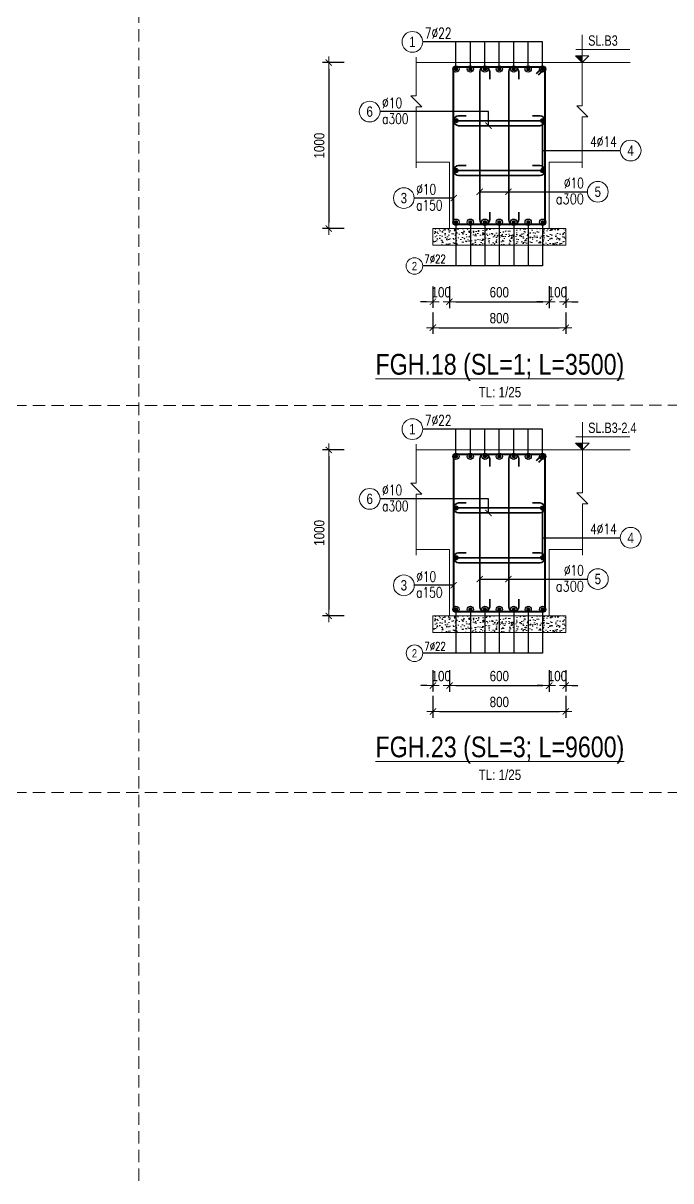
# Model space of a CAD drawing. Header units: millimetres. Extents: x -134772 to 596971, y -129535 to 35703.
# Drawn here: x 48862 to 52763, y -16216 to -9243 of the extents above; entities that cross this region are included whole.
import ezdxf
from ezdxf.enums import TextEntityAlignment as Align

# ---------------------------------------------------------------- set-up
doc = ezdxf.new("R2010")
doc.units = ezdxf.units.MM
doc.header["$MEASUREMENT"] = 0
doc.linetypes.add('HIDDEN', pattern=[0.375, 0.25, -0.125])
doc.layers.get('Defpoints').update_dxf_attribs({"color": 252})
for name, color, linetype, lineweight in [('NDC_S_ANNO', 7, 'Continuous', 20), ('NDC_S_CONTINUOUS', 3, 'Continuous', 20), ('NDC_S_DIM', 1, 'Continuous', 9), ('NDC_S_HATCH MATERIAL', 8, 'Continuous', 13), ('NDC_S_REBAR', 4, 'Continuous', 35), ('NDC_S_STIRRUP', 4, 'Continuous', 40), ('NDC_S_TEXT SYMBOL', 7, 'Continuous', 20), ('NDC_S_THIN LINE', 1, 'Continuous', 5), ('NDC_S_VN TEXT', 7, 'Continuous', 9)]:
    doc.layers.add(name, color=color, linetype=linetype, lineweight=lineweight)
doc.styles.add('ARIAL', font='arial.ttf', dxfattribs={"width": 0.8})
doc.styles.add('NDC_ANNO', font='', dxfattribs={"width": 0.8})
doc.styles.add('NDC_ROMANS', font='romans.shx', dxfattribs={"width": 0.8})
doc.styles.get('NDC_ANNO').set_extended_font_data('Dotum')
doc.dimstyles.new('NDC_dim_25', dxfattribs={"dimscale": 25, "dimtxt": 2.5, "dimasz": 1.5, "dimexe": 1.5, "dimexo": 0, "dimgap": 1, "dimtad": 1, "dimdec": 0, "dimzin": 0, "dimdsep": 46, "dimtxsty": 'ARIAL', "dimblk": 'DIMMARK', "dimcen": 0.09, "dimdle": 1.2, "dimclrd": 1, "dimclre": 1, "dimclrt": 3, "dimadec": 0, "dimazin": 0, "dimtfac": 1, "dimtdec": 0, "dimtix": 1, "dimtofl": 0, "dimtmove": 0, "dimatfit": 3, "dimfxl": 3.75, "dimfxlon": 1, "dimtolj": 1, "dimtzin": 0, "dimarcsym": 0})

# ---------------------------------------------------------------- blocks, each defined once
blk = doc.blocks.new('DIMMARK')
at = {"layer": 'NDC_S_DIM', "color": 1}
blk.add_line((-1.5, 0), (1, 0), dxfattribs=at)
at = {"layer": 'NDC_S_DIM', "color": 2, "const_width": 0.15}
blk.add_lwpolyline([(-0.5, -0.5), (0.5, 0.5)], dxfattribs=at)
blk = doc.blocks.new('*D1659')
at = {"layer": 'Defpoints', "color": 0, "linetype": 'HIDDEN', "transparency": 16777216}
for p in [(51330.2, -10621.1), (52130.2, -10621.1), (52130.2, -11077.1)]:
    blk.add_point(p, dxfattribs=at)
at = {"layer": 'NDC_S_DIM', "color": 1, "linetype": 'HIDDEN', "lineweight": -2, "transparency": 16777216}
for p, q in [((51330.2, -10983.3), (51330.2, -11114.6)), ((52130.2, -10983.3), (52130.2, -11114.6)), ((51367.7, -11077.1), (52092.7, -11077.1))]:
    blk.add_line(p, q, dxfattribs=at)
at = {"layer": 'NDC_S_DIM', "color": 1, "linetype": 'HIDDEN', "lineweight": -2, "transparency": 16777216, "xscale": 37.5, "yscale": 37.5, "zscale": 37.5, "rotation": 180}
blk.add_blockref('DIMMARK', (51330.2, -11077.1), dxfattribs=at)
at = {"layer": 'NDC_S_DIM', "color": 1, "linetype": 'HIDDEN', "lineweight": -2, "transparency": 16777216, "xscale": 37.5, "yscale": 37.5, "zscale": 37.5}
blk.add_blockref('DIMMARK', (52130.2, -11077.1), dxfattribs=at)
at = {"layer": 'NDC_S_DIM', "color": 3, "linetype": 'HIDDEN', "transparency": 16777216, "insert": (51730.2, -11020.2), "char_height": 62.5, "attachment_point": 5, "style": 'ARIAL'}
blk.add_mtext('\\A1;800', dxfattribs=at)
blk = doc.blocks.new('kata_block_TD')
at = {"color": 6, "linetype": 'ByBlock', "lineweight": -2, "style": 'ARIAL', "width": 0.8}
blk.add_attdef('SECTDET2', text='', height=5, dxfattribs=at).set_placement((0, 7.97), align=Align.CENTER)
at = {"color": 0, "linetype": 'ByBlock', "lineweight": -2, "style": 'ARIAL', "width": 0.8}
blk.add_attdef('SECTDET1', text='', height=5, dxfattribs=at).set_placement((0, 1.47), align=Align.CENTER)
at = {"color": 3, "lineweight": 25, "style": 'ARIAL', "width": 0.8}
blk.add_attdef('SSCALE', text='', height=2.5, dxfattribs=at).set_placement((0, -4), align=Align.CENTER)
blk = doc.blocks.new('*D1660')
at = {"layer": 'Defpoints', "color": 0, "linetype": 'HIDDEN', "transparency": 16777216}
for p in [(52130.2, -10621.1), (52030.2, -10827.4), (52130.2, -10921.1)]:
    blk.add_point(p, dxfattribs=at)
at = {"layer": 'NDC_S_DIM', "color": 1, "linetype": 'HIDDEN', "lineweight": -2, "transparency": 16777216}
for p, q in [((52030.2, -10827.4), (52030.2, -10958.6)), ((52130.2, -10827.4), (52130.2, -10958.6)), ((51992.7, -10921.1), (51955.2, -10921.1)), ((52167.7, -10921.1), (52205.2, -10921.1))]:
    blk.add_line(p, q, dxfattribs=at)
at = {"layer": 'NDC_S_DIM', "color": 1, "linetype": 'HIDDEN', "lineweight": -2, "transparency": 16777216, "xscale": 37.5, "yscale": 37.5, "zscale": 37.5}
blk.add_blockref('DIMMARK', (52030.2, -10921.1), dxfattribs=at)
at = {"layer": 'NDC_S_DIM', "color": 1, "linetype": 'HIDDEN', "lineweight": -2, "transparency": 16777216, "xscale": 37.5, "yscale": 37.5, "zscale": 37.5, "rotation": 180}
blk.add_blockref('DIMMARK', (52130.2, -10921.1), dxfattribs=at)
at = {"layer": 'NDC_S_DIM', "color": 3, "linetype": 'HIDDEN', "transparency": 16777216, "insert": (52080.2, -10864.2), "char_height": 62.5, "attachment_point": 5, "style": 'ARIAL'}
blk.add_mtext('\\A1;100', dxfattribs=at)
blk = doc.blocks.new('*D1661')
at = {"layer": 'Defpoints', "color": 0, "linetype": 'HIDDEN', "transparency": 16777216}
for p in [(51330.2, -10621.1), (51430.2, -10827.4), (51330.2, -10921.1)]:
    blk.add_point(p, dxfattribs=at)
at = {"layer": 'NDC_S_DIM', "color": 1, "linetype": 'HIDDEN', "lineweight": -2, "transparency": 16777216}
for p, q in [((51330.2, -10827.4), (51330.2, -10958.6)), ((51430.2, -10827.4), (51430.2, -10958.6)), ((51292.7, -10921.1), (51255.2, -10921.1)), ((51467.7, -10921.1), (51505.2, -10921.1))]:
    blk.add_line(p, q, dxfattribs=at)
at = {"layer": 'NDC_S_DIM', "color": 1, "linetype": 'HIDDEN', "lineweight": -2, "transparency": 16777216, "xscale": 37.5, "yscale": 37.5, "zscale": 37.5}
blk.add_blockref('DIMMARK', (51330.2, -10921.1), dxfattribs=at)
at = {"layer": 'NDC_S_DIM', "color": 1, "linetype": 'HIDDEN', "lineweight": -2, "transparency": 16777216, "xscale": 37.5, "yscale": 37.5, "zscale": 37.5, "rotation": 180}
blk.add_blockref('DIMMARK', (51430.2, -10921.1), dxfattribs=at)
at = {"layer": 'NDC_S_DIM', "color": 3, "linetype": 'HIDDEN', "transparency": 16777216, "insert": (51380.2, -10864.2), "char_height": 62.5, "attachment_point": 5, "style": 'ARIAL'}
blk.add_mtext('\\A1;100', dxfattribs=at)
blk = doc.blocks.new('kata_block_THEP')
at = {"layer": 'NDC_S_REBAR', "color": 0}
for p, q in [((-0.5, 0), (0.5, 0)), ((-0.35, 0.35), (0.35, -0.35)), ((0.35, 0.35), (-0.35, -0.35)), ((0, 0.5), (0, -0.5))]:
    blk.add_line(p, q, dxfattribs=at)
at = {"layer": 'NDC_S_REBAR', "color": 0, "const_width": 0.0833}
blk.add_lwpolyline([(-0.5, 0, 1), (0.5, 0, 1), (-0.5, 0, 1)], format="xyb", dxfattribs=at)
blk = doc.blocks.new('kata_block_CT')
at = {"layer": 'NDC_S_ANNO'}
blk.add_hatch(color=3, dxfattribs=at).paths.add_polyline_path([(0, 1.6), (-1.61, 1.6), (0, 0)])
at = {"layer": 'NDC_S_ANNO', "ltscale": 50}
h = blk.add_hatch(dxfattribs=at)
h.set_pattern_fill('ANSI31', color=256, scale=1.406251, style=0)
h.set_pattern_definition([(45, (0, 5e-12), (-3.157, 3.157), [])])
h.paths.add_polyline_path([(0, 1.6), (0, 0), (1.61, 1.6)])
for p, q in [((-1.59, 3.14), (11.47, 3.14)), ((11.56, 0), (-1.64, 0))]:
    blk.add_line(p, q, dxfattribs=at)
for points in [[(0, 6.69), (0, 0)], [(0, 0), (-1.61, 1.6), (0, 1.6)], [(0, 0), (1.61, 1.6), (0, 1.6)]]:
    blk.add_lwpolyline(points, dxfattribs=at)
at = {"layer": 'NDC_S_ANNO', "color": 8, "ltscale": 50}
blk.add_lwpolyline([(0, 0), (-1.61, 1.6), (0, 1.6)], dxfattribs=at)
at = {"layer": 'NDC_S_TEXT SYMBOL', "color": 3, "style": 'NDC_ANNO', "width": 0.8}
blk.add_attdef('CT', (1.41, 4.07), '', height=2.5, dxfattribs=at)
blk = doc.blocks.new('*D1662')
at = {"layer": 'Defpoints', "color": 0, "transparency": 16777216}
for p in [(51430.2, -10521.1), (52030.2, -10521.1), (52030.2, -10921.1)]:
    blk.add_point(p, dxfattribs=at)
at = {"layer": 'NDC_S_DIM', "color": 1, "lineweight": -2, "transparency": 16777216}
for p, q in [((51430.2, -10827.4), (51430.2, -10958.6)), ((52030.2, -10827.4), (52030.2, -10958.6)), ((51467.7, -10921.1), (51992.7, -10921.1))]:
    blk.add_line(p, q, dxfattribs=at)
at = {"layer": 'NDC_S_DIM', "color": 1, "lineweight": -2, "transparency": 16777216, "xscale": 37.5, "yscale": 37.5, "zscale": 37.5, "rotation": 180}
blk.add_blockref('DIMMARK', (51430.2, -10921.1), dxfattribs=at)
at = {"layer": 'NDC_S_DIM', "color": 1, "lineweight": -2, "transparency": 16777216, "xscale": 37.5, "yscale": 37.5, "zscale": 37.5}
blk.add_blockref('DIMMARK', (52030.2, -10921.1), dxfattribs=at)
at = {"layer": 'NDC_S_DIM', "color": 3, "transparency": 16777216, "insert": (51730.2, -10864.2), "char_height": 62.5, "attachment_point": 5, "style": 'ARIAL'}
blk.add_mtext('\\A1;600', dxfattribs=at)
blk = doc.blocks.new('*D1663')
at = {"layer": 'Defpoints', "color": 0, "transparency": 16777216}
for p in [(51208.8, -9480.6), (50702.8, -10480.6), (51208.8, -10480.6)]:
    blk.add_point(p, dxfattribs=at)
at = {"layer": 'NDC_S_DIM', "color": 1, "lineweight": -2, "transparency": 16777216}
for p, q in [((50796.5, -9480.6), (50665.3, -9480.6)), ((50702.8, -9518.1), (50702.8, -10443.1)), ((50796.5, -10480.6), (50665.3, -10480.6))]:
    blk.add_line(p, q, dxfattribs=at)
at = {"layer": 'NDC_S_DIM', "color": 1, "lineweight": -2, "transparency": 16777216, "xscale": 37.5, "yscale": 37.5, "zscale": 37.5}
for p, rotation in [((50702.8, -9480.6), 90), ((50702.8, -10480.6), 270)]:
    blk.add_blockref('DIMMARK', p, dxfattribs=dict(at, rotation=rotation))
at = {"layer": 'NDC_S_DIM', "color": 3, "transparency": 16777216, "insert": (50645.9, -9980.6), "char_height": 62.5, "attachment_point": 5, "rotation": 90, "style": 'ARIAL'}
blk.add_mtext('\\A1;1000', dxfattribs=at)
blk = doc.blocks.new('*U11')
blk.add_circle((-2.5, 0), 2.5)
at = {"layer": 'NDC_S_VN TEXT', "color": 3, "style": 'NDC_ROMANS', "width": 0.75}
for tag, p in [('DK1', (0.5, 0.85)), ('KC1', (0.5, -2.97))]:
    blk.add_attdef(tag, p, '', height=2.5, dxfattribs=at)
at = {"layer": 'NDC_S_VN TEXT', "color": 7, "style": 'ARIAL', "width": 0.8}
blk.add_attdef('SH2', text='', height=2.5, dxfattribs=at).set_placement((-2.5, 0), align=Align.MIDDLE)
blk = doc.blocks.new('*U623')
blk.add_circle((-2.5, 0), 2.5)
at = {"layer": 'NDC_S_VN TEXT', "color": 3, "style": 'NDC_ROMANS', "width": 0.75}
blk.add_attdef('DK1', (0.5, 0.85), '', height=2.5, dxfattribs=at)
at = {"layer": 'NDC_S_VN TEXT', "color": 7, "style": 'ARIAL', "width": 0.8}
blk.add_attdef('SH2', text='', height=2.5, dxfattribs=at).set_placement((-2.5, 0), align=Align.MIDDLE)
blk = doc.blocks.new('*U624')
blk.add_circle((2.5, 0), 2.5)
at = {"layer": 'NDC_S_VN TEXT', "color": 3, "style": 'NDC_ROMANS', "width": 0.75}
blk.add_attdef('DK2', text='', height=2.5, dxfattribs=at).set_placement((-0.85, 0.85), align=Align.RIGHT)
at = {"layer": 'NDC_S_VN TEXT', "color": 7, "style": 'ARIAL', "width": 0.8}
blk.add_attdef('SH3', text='', height=2.5, dxfattribs=at).set_placement((2.5, 0), align=Align.MIDDLE)
blk = doc.blocks.new('*U12')
blk.add_circle((2.5, 0), 2.5)
at = {"layer": 'NDC_S_VN TEXT', "color": 3, "style": 'NDC_ROMANS'}
for tag, width, p in [('DK2', 0.75, (-0.85, 0.85)), ('KC2', 0.8, (-0.85, -2.97))]:
    blk.add_attdef(tag, text='', height=2.5, dxfattribs=dict(at, width=width)).set_placement(p, align=Align.RIGHT)
at = {"layer": 'NDC_S_VN TEXT', "color": 7, "style": 'ARIAL', "width": 0.8}
blk.add_attdef('SH3', text='', height=2.5, dxfattribs=at).set_placement((2.5, 0), align=Align.MIDDLE)
blk = doc.blocks.new('*D1708')
at = {"layer": 'Defpoints', "color": 0, "transparency": 16777216}
for p in [(51209, -11813.1), (50703, -12813.1), (51209, -12813.1)]:
    blk.add_point(p, dxfattribs=at)
at = {"layer": 'NDC_S_DIM', "color": 1, "lineweight": -2, "transparency": 16777216}
for p, q in [((50796.7, -11813.1), (50665.5, -11813.1)), ((50703, -11850.6), (50703, -12775.6)), ((50796.7, -12813.1), (50665.5, -12813.1))]:
    blk.add_line(p, q, dxfattribs=at)
at = {"layer": 'NDC_S_DIM', "color": 1, "lineweight": -2, "transparency": 16777216, "xscale": 37.5, "yscale": 37.5, "zscale": 37.5}
for p, rotation in [((50703, -11813.1), 90), ((50703, -12813.1), 270)]:
    blk.add_blockref('DIMMARK', p, dxfattribs=dict(at, rotation=rotation))
at = {"layer": 'NDC_S_DIM', "color": 3, "transparency": 16777216, "insert": (50646.1, -12313.1), "char_height": 62.5, "attachment_point": 5, "rotation": 90, "style": 'ARIAL'}
blk.add_mtext('\\A1;1000', dxfattribs=at)
blk = doc.blocks.new('*D1709')
at = {"layer": 'Defpoints', "color": 0, "transparency": 16777216}
for p in [(51430.4, -12832.9), (52030.4, -12832.9), (52030.4, -13232.9)]:
    blk.add_point(p, dxfattribs=at)
at = {"layer": 'NDC_S_DIM', "color": 1, "lineweight": -2, "transparency": 16777216}
for p, q in [((51430.4, -13139.2), (51430.4, -13270.4)), ((52030.4, -13139.2), (52030.4, -13270.4)), ((51467.9, -13232.9), (51992.9, -13232.9))]:
    blk.add_line(p, q, dxfattribs=at)
at = {"layer": 'NDC_S_DIM', "color": 1, "lineweight": -2, "transparency": 16777216, "xscale": 37.5, "yscale": 37.5, "zscale": 37.5, "rotation": 180}
blk.add_blockref('DIMMARK', (51430.4, -13232.9), dxfattribs=at)
at = {"layer": 'NDC_S_DIM', "color": 1, "lineweight": -2, "transparency": 16777216, "xscale": 37.5, "yscale": 37.5, "zscale": 37.5}
blk.add_blockref('DIMMARK', (52030.4, -13232.9), dxfattribs=at)
at = {"layer": 'NDC_S_DIM', "color": 3, "transparency": 16777216, "insert": (51730.4, -13176), "char_height": 62.5, "attachment_point": 5, "style": 'ARIAL'}
blk.add_mtext('\\A1;600', dxfattribs=at)
blk = doc.blocks.new('*D1710')
at = {"layer": 'Defpoints', "color": 0, "linetype": 'HIDDEN', "transparency": 16777216}
for p in [(51330.4, -12932.9), (51430.4, -13139.2), (51330.4, -13232.9)]:
    blk.add_point(p, dxfattribs=at)
at = {"layer": 'NDC_S_DIM', "color": 1, "linetype": 'HIDDEN', "lineweight": -2, "transparency": 16777216}
for p, q in [((51330.4, -13139.2), (51330.4, -13270.4)), ((51430.4, -13139.2), (51430.4, -13270.4)), ((51292.9, -13232.9), (51255.4, -13232.9)), ((51467.9, -13232.9), (51505.4, -13232.9))]:
    blk.add_line(p, q, dxfattribs=at)
at = {"layer": 'NDC_S_DIM', "color": 1, "linetype": 'HIDDEN', "lineweight": -2, "transparency": 16777216, "xscale": 37.5, "yscale": 37.5, "zscale": 37.5}
blk.add_blockref('DIMMARK', (51330.4, -13232.9), dxfattribs=at)
at = {"layer": 'NDC_S_DIM', "color": 1, "linetype": 'HIDDEN', "lineweight": -2, "transparency": 16777216, "xscale": 37.5, "yscale": 37.5, "zscale": 37.5, "rotation": 180}
blk.add_blockref('DIMMARK', (51430.4, -13232.9), dxfattribs=at)
at = {"layer": 'NDC_S_DIM', "color": 3, "linetype": 'HIDDEN', "transparency": 16777216, "insert": (51380.4, -13176), "char_height": 62.5, "attachment_point": 5, "style": 'ARIAL'}
blk.add_mtext('\\A1;100', dxfattribs=at)
blk = doc.blocks.new('*D1711')
at = {"layer": 'Defpoints', "color": 0, "linetype": 'HIDDEN', "transparency": 16777216}
for p in [(52130.4, -12932.9), (52030.4, -13139.2), (52130.4, -13232.9)]:
    blk.add_point(p, dxfattribs=at)
at = {"layer": 'NDC_S_DIM', "color": 1, "linetype": 'HIDDEN', "lineweight": -2, "transparency": 16777216}
for p, q in [((52030.4, -13139.2), (52030.4, -13270.4)), ((52130.4, -13139.2), (52130.4, -13270.4)), ((51992.9, -13232.9), (51955.4, -13232.9)), ((52167.9, -13232.9), (52205.4, -13232.9))]:
    blk.add_line(p, q, dxfattribs=at)
at = {"layer": 'NDC_S_DIM', "color": 1, "linetype": 'HIDDEN', "lineweight": -2, "transparency": 16777216, "xscale": 37.5, "yscale": 37.5, "zscale": 37.5}
blk.add_blockref('DIMMARK', (52030.4, -13232.9), dxfattribs=at)
at = {"layer": 'NDC_S_DIM', "color": 1, "linetype": 'HIDDEN', "lineweight": -2, "transparency": 16777216, "xscale": 37.5, "yscale": 37.5, "zscale": 37.5, "rotation": 180}
blk.add_blockref('DIMMARK', (52130.4, -13232.9), dxfattribs=at)
at = {"layer": 'NDC_S_DIM', "color": 3, "linetype": 'HIDDEN', "transparency": 16777216, "insert": (52080.4, -13176), "char_height": 62.5, "attachment_point": 5, "style": 'ARIAL'}
blk.add_mtext('\\A1;100', dxfattribs=at)
blk = doc.blocks.new('*D1712')
at = {"layer": 'Defpoints', "color": 0, "linetype": 'HIDDEN', "transparency": 16777216}
for p in [(51330.4, -12932.9), (52130.4, -12932.9), (52130.4, -13388.9)]:
    blk.add_point(p, dxfattribs=at)
at = {"layer": 'NDC_S_DIM', "color": 1, "linetype": 'HIDDEN', "lineweight": -2, "transparency": 16777216}
for p, q in [((51330.4, -13295.2), (51330.4, -13426.4)), ((52130.4, -13295.2), (52130.4, -13426.4)), ((51367.9, -13388.9), (52092.9, -13388.9))]:
    blk.add_line(p, q, dxfattribs=at)
at = {"layer": 'NDC_S_DIM', "color": 1, "linetype": 'HIDDEN', "lineweight": -2, "transparency": 16777216, "xscale": 37.5, "yscale": 37.5, "zscale": 37.5, "rotation": 180}
blk.add_blockref('DIMMARK', (51330.4, -13388.9), dxfattribs=at)
at = {"layer": 'NDC_S_DIM', "color": 1, "linetype": 'HIDDEN', "lineweight": -2, "transparency": 16777216, "xscale": 37.5, "yscale": 37.5, "zscale": 37.5}
blk.add_blockref('DIMMARK', (52130.4, -13388.9), dxfattribs=at)
at = {"layer": 'NDC_S_DIM', "color": 3, "linetype": 'HIDDEN', "transparency": 16777216, "insert": (51730.4, -13332), "char_height": 62.5, "attachment_point": 5, "style": 'ARIAL'}
blk.add_mtext('\\A1;800', dxfattribs=at)

msp = doc.modelspace()

# ---------------------------------------------------------------- hatches: boundary and pattern name
at = {"layer": 'NDC_S_HATCH MATERIAL'}
h = msp.add_hatch(dxfattribs=at)
h.set_pattern_fill('AR-CONC', color=256, scale=8)
h.set_pattern_definition([(50, (40730.163, 16139.545), (57.380815, -5.02017), [6, -66]), (355, (40730.163, 16139.545), (-11.10011, 60.17537), [4.8, -52.8]), (100.45144, (40734.945, 16139.127), (46.28071, 55.1552), [5.09922, -56.09137]), (46.1842, (40730.16, 16155.545), (85.3793, -13.24154), [9, -99]), (96.63564, (40737.28, 16154.44), (74.77296, 77.92949), [7.64883, -84.1371]), (351.18416, (40730.16, 16155.545), (74.77296, 77.9295), [7.2, -79.2]), (21, (40738.163, 16151.545), (47.752564, -32.20951), [6, -66]), (326, (40738.163, 16151.545), (19.46523, 58.012), [4.8, -52.8]), (71.45144, (40742.143, 16148.86), (67.21779, 25.80249), [5.09922, -56.09137]), (37.5, (40730.163, 16139.545), (0.972788, 26.631508), [0, -52.16, 0, -53.6, 0, -53]), (7.5, (40730.163, 16139.545), (21.045563, 31.552937), [0, -30.56, 0, -50.96, 0, -20.2]), (327.5, (40712.323, 16139.545), (42.705795, -1.80439), [0, -20, 0, -62.4, 0, -82.8]), (317.5, (40704.323, 16139.545), (46.654894, 8.0084), [0, -26, 0, -41.44, 0, -58.8])])
h.paths.add_polyline_path([(51330.2, -10480.6), (52130.2, -10480.6), (52130.2, -10580.6), (51330.2, -10580.6)])
h = msp.add_hatch(dxfattribs=at)
h.set_pattern_fill('AR-CONC', color=256, scale=8)
h.set_pattern_definition([(50, (40730.364, 13807.086), (57.380815, -5.02017), [6, -66]), (355, (40730.364, 13807.086), (-11.10011, 60.17537), [4.8, -52.8]), (100.45144, (40735.146, 13806.67), (46.28071, 55.1552), [5.09922, -56.09137]), (46.1842, (40730.364, 13823.09), (85.3793, -13.24154), [9, -99]), (96.63564, (40737.48, 13821.98), (74.77296, 77.92949), [7.64883, -84.1371]), (351.18416, (40730.36, 13823.09), (74.77296, 77.9295), [7.2, -79.2]), (21, (40738.364, 13819.086), (47.752564, -32.20951), [6, -66]), (326, (40738.364, 13819.086), (19.46523, 58.012), [4.8, -52.8]), (71.45144, (40742.344, 13816.4), (67.21779, 25.80249), [5.09922, -56.09137]), (37.5, (40730.364, 13807.086), (0.972788, 26.631508), [0, -52.16, 0, -53.6, 0, -53]), (7.5, (40730.364, 13807.086), (21.045563, 31.552937), [0, -30.56, 0, -50.96, 0, -20.2]), (327.5, (40712.524, 13807.086), (42.705795, -1.80439), [0, -20, 0, -62.4, 0, -82.8]), (317.5, (40704.524, 13807.086), (46.654894, 8.0084), [0, -26, 0, -41.44, 0, -58.8])])
h.paths.add_polyline_path([(51330.4, -12813.1), (52130.4, -12813.1), (52130.4, -12913.1), (51330.4, -12913.1)])

# ---------------------------------------------------------------- linework, layer by layer
at = {"layer": 'NDC_S_CONTINUOUS'}
for points in [[(51230.2, -9480.6), (51430.2, -9480.6), (51430.2, -9480.6), (52030.2, -9480.6), (52030.2, -9480.6), (52230.2, -9480.6)], [(51230.2, -10080.6), (51430.2, -10080.6), (51430.2, -10480.6), (52030.2, -10480.6), (52030.2, -10080.6), (52230.2, -10080.6)], [(51230.4, -11813.1), (51430.4, -11813.1), (51430.4, -11813.1), (52030.4, -11813.1), (52030.4, -11813.1), (52230.4, -11813.1)], [(51230.4, -12413.1), (51430.4, -12413.1), (51430.4, -12813.1), (52030.4, -12813.1), (52030.4, -12413.1), (52230.4, -12413.1)]]:
    msp.add_lwpolyline(points, dxfattribs=at)
at = {"layer": 'NDC_S_HATCH MATERIAL', "linetype": 'HIDDEN', "ltscale": 300}
for p, q in [((49559.5, -16216.1), (49559.5, -2216.1)), ((42957.4, -11545.6), (60888.9, -11544.1)), ((42957.5, -13877.4), (60889.1, -13875.9))]:
    msp.add_line(p, q, dxfattribs=at)
at = {"layer": 'NDC_S_HATCH MATERIAL', "ltscale": 1500}
for points in [[(51330.2, -10580.6), (52130.2, -10580.6), (52130.2, -10480.6), (51330.2, -10480.6)], [(51330.4, -12913.1), (52130.4, -12913.1), (52130.4, -12813.1), (51330.4, -12813.1)]]:
    msp.add_lwpolyline(points, close=True, dxfattribs=at)
at = {"layer": 'NDC_S_REBAR'}
for points in [[(51672.2, -9580.4), (51672.2, -9535.4, 1), (51612.2, -9535.4), (51612.2, -10425.4, 1), (51672.2, -10425.4), (51672.2, -10380.4)], [(51847.2, -9580.4), (51847.2, -9535.4, 1), (51787.2, -9535.4), (51787.2, -10425.4, 1), (51847.2, -10425.4), (51847.2, -10380.4)], [(51530.2, -9800.6), (51485.2, -9800.6, 1), (51485.2, -9860.6), (51975.2, -9860.6, 1), (51975.2, -9800.6), (51930.2, -9800.6)], [(51530.2, -10100.6), (51485.2, -10100.6, 1), (51485.2, -10160.6), (51975.2, -10160.6, 1), (51975.2, -10100.6), (51930.2, -10100.6)], [(51672.4, -11912.8), (51672.4, -11867.8, 1), (51612.4, -11867.8), (51612.4, -12757.8, 1), (51672.4, -12757.8), (51672.4, -12712.8)], [(51847.4, -11912.8), (51847.4, -11867.8, 1), (51787.4, -11867.8), (51787.4, -12757.8, 1), (51847.4, -12757.8), (51847.4, -12712.8)], [(51530.4, -12133.1), (51485.4, -12133.1, 1), (51485.4, -12193.1), (51975.4, -12193.1, 1), (51975.4, -12133.1), (51930.4, -12133.1)], [(51530.4, -12433.1), (51485.4, -12433.1, 1), (51485.4, -12493.1), (51975.4, -12493.1, 1), (51975.4, -12433.1), (51930.4, -12433.1)]]:
    msp.add_lwpolyline(points, format="xyb", dxfattribs=at)
at = {"layer": 'NDC_S_STIRRUP'}
for points in [[(51954.2, -9545.6), (51994.2, -9505.6, -0.414214), (52005.2, -9516.6), (52005.2, -10444.6, -0.414214), (51994.2, -10455.6), (51466.2, -10455.6, -0.414214), (51455.2, -10444.6), (51455.2, -9516.6, -0.414214), (51466.2, -9505.6), (51994.2, -9505.6, -0.414214), (52005.2, -9516.6), (51965.2, -9556.6)], [(51954.4, -11878.1), (51994.4, -11838.1, -0.414214), (52005.4, -11849.1), (52005.4, -12777.1, -0.414214), (51994.4, -12788.1), (51466.4, -12788.1, -0.414214), (51455.4, -12777.1), (51455.4, -11849.1, -0.414214), (51466.4, -11838.1), (51994.4, -11838.1, -0.414214), (52005.4, -11849.1), (51965.4, -11889.1)]]:
    msp.add_lwpolyline(points, format="xyb", dxfattribs=at)
at = {"layer": 'NDC_S_THIN LINE'}
for points in [[(51230.2, -10113.9), (51230.2, -9747.2), (51263.5, -9747.2), (51196.8, -9680.5), (51230.2, -9680.5), (51230.2, -9447.3)], [(52230.2, -10113.9), (52230.2, -9806.6), (52263.5, -9806.6), (52196.8, -9740), (52230.2, -9740), (52230.2, -9447.3)], [(51230.4, -12446.4), (51230.4, -12079.6), (51263.7, -12079.6), (51197, -12012.9), (51230.4, -12012.9), (51230.4, -11779.7)], [(52230.4, -12446.4), (52230.4, -12139.1), (52263.7, -12139.1), (52197, -12072.4), (52230.4, -12072.4), (52230.4, -11779.7)]]:
    msp.add_lwpolyline(points, dxfattribs=at)

# ---------------------------------------------------------------- block references
at = {"layer": 'NDC_S_REBAR', "xscale": 22, "yscale": 22, "zscale": 22}
for p in [(51469.2, -9519.6), (51556.2, -9519.6), (51643.2, -9519.6), (51730.2, -9519.6), (51817.2, -9519.6), (51904.2, -9519.6), (51991.2, -9519.6), (51469.2, -9830.6), (51991.2, -9830.6), (51469.2, -10130.6), (51991.2, -10130.6), (51469.2, -10441.6), (51556.2, -10441.6), (51643.2, -10441.6), (51730.2, -10441.6), (51817.2, -10441.6), (51904.2, -10441.6), (51991.2, -10441.6), (51469.4, -11852.1), (51556.4, -11852.1), (51643.4, -11852.1), (51730.4, -11852.1), (51817.4, -11852.1), (51904.4, -11852.1), (51991.4, -11852.1), (51469.4, -12163.1), (51991.4, -12163.1), (51469.4, -12463.1), (51991.4, -12463.1), (51469.4, -12774.1), (51556.4, -12774.1), (51643.4, -12774.1), (51730.4, -12774.1), (51817.4, -12774.1), (51904.4, -12774.1), (51991.4, -12774.1)]:
    msp.add_blockref('kata_block_THEP', p, dxfattribs=at)
at = {"layer": 'NDC_S_REBAR', "color": 3, "xscale": 16, "yscale": 16, "zscale": 16}
for p in [(51469.2, -9519.6), (51469.2, -9830.6), (51469.2, -10441.6), (51469.4, -11852.1), (51469.4, -12163.1), (51469.4, -12774.1)]:
    msp.add_blockref('kata_block_THEP', p, dxfattribs=at)
at = {"layer": 'NDC_S_THIN LINE'}
for name, p, xscale, yscale, zscale, values in [('*U623', (51269.2, -9355.6), 25, 25, 25, {'SH2': '1', 'DK1': '7%%c22'}), ('*U11', (51011.8, -9775.6), 25, 25, 25, {'SH2': '6', 'DK1': '%%c10', 'KC1': 'a300'}), ('*U624', (52459, -10010), 25, 25, 25, {'SH3': '4', 'DK2': '4%%c14'}), ('*U12', (52261.2, -10258.8), 25, 25, 25, {'SH3': '5', 'DK2': '%%c10', 'KC2': 'a300'}), ('*U11', (51217.7, -10296.4), 25, 25, 25, {'SH2': '3', 'DK1': '%%c10', 'KC1': 'a150'}), ('*U623', (51269.2, -10705.6), 20, 20, 20, {'SH2': '2', 'DK1': '7%%c22'}), ('*U623', (51269.4, -11688.1), 25, 25, 25, {'SH2': '1', 'DK1': '7%%c22'}), ('*U11', (51012, -12108.1), 25, 25, 25, {'SH2': '6', 'DK1': '%%c10', 'KC1': 'a300'}), ('*U624', (52459.2, -12342.5), 25, 25, 25, {'SH3': '4', 'DK2': '4%%c14'}), ('*U11', (51217.9, -12628.9), 25, 25, 25, {'SH2': '3', 'DK1': '%%c10', 'KC1': 'a150'}), ('*U12', (52261.4, -12591.3), 25, 25, 25, {'SH3': '5', 'DK2': '%%c10', 'KC2': 'a300'}), ('*U623', (51269.4, -13038.1), 20, 20, 20, {'SH2': '2', 'DK1': '7%%c22'})]:
    msp.add_blockref(name, p, dxfattribs=dict(at, xscale=xscale, yscale=yscale, zscale=zscale)).add_auto_attribs(values)
at = {"layer": 'NDC_S_VN TEXT', "xscale": 25, "yscale": 25, "zscale": 25}
for p, values in [((52230.2, -9480.6), {'CT': 'SL.B3'}), ((52230.4, -11813.1), {'CT': 'SL.B3-2.4'})]:
    msp.add_blockref('kata_block_CT', p, dxfattribs=at).add_auto_attribs(values)
at = {"layer": 'NDC_S_VN TEXT'}
ref = msp.add_blockref('kata_block_TD', (51733.7, -11396.8), dxfattribs=dict(at, xscale=25, yscale=25, zscale=25))
ref.add_attrib('SECTDET1', '%%uFGH.18 (SL=1; L=3500)', dxfattribs={"layer": '0', "color": 0, "linetype": 'ByBlock', "lineweight": -2, "height": 125, "style": 'ARIAL', "width": 0.8}).set_placement((51733.7, -11360.1), align=Align.CENTER)
ref.add_attrib('SSCALE', 'TL: 1/25', dxfattribs={"layer": '0', "color": 3, "lineweight": 25, "height": 62.5, "style": 'ARIAL', "width": 0.8}).set_placement((51733.7, -11496.8), align=Align.CENTER)
ref = msp.add_blockref('kata_block_TD', (51733.9, -13701.5), dxfattribs=dict(at, xscale=25, yscale=25, zscale=25))
ref.add_attrib('SECTDET1', '%%uFGH.23 (SL=3; L=9600)', dxfattribs={"layer": '0', "color": 0, "linetype": 'ByBlock', "lineweight": -2, "height": 125, "style": 'ARIAL', "width": 0.8}).set_placement((51733.9, -13664.7), align=Align.CENTER)
ref.add_attrib('SSCALE', 'TL: 1/25', dxfattribs={"layer": '0', "color": 3, "lineweight": 25, "height": 62.5, "style": 'ARIAL', "width": 0.8}).set_placement((51733.9, -13801.5), align=Align.CENTER)

# ---------------------------------------------------------------- dimensions: what is measured, and where the dimension line sits
at = {"layer": 'NDC_S_DIM'}
for base, p1, p2, picture, middle in [((50702.8, -10480.6), (51208.8, -9480.6), (51208.8, -10480.6), '*D1663', (50645.9, -9980.6)), ((50703, -12813.1), (51209, -11813.1), (51209, -12813.1), '*D1708', (50646.1, -12313.1))]:
    dim = msp.add_linear_dim(base=base, p1=p1, p2=p2, angle=270, dimstyle='NDC_dim_25', dxfattribs=at)
    dim.commit()
    dim.dimension.update_dxf_attribs({"geometry": picture, "text_midpoint": middle})
for base, p1, p2, picture, middle in [((52030.2, -10921.1), (51430.2, -10521.1), (52030.2, -10521.1), '*D1662', (51730.2, -10864.2)), ((52030.4, -13232.9), (51430.4, -12832.9), (52030.4, -12832.9), '*D1709', (51730.4, -13176))]:
    dim = msp.add_linear_dim(base=base, p1=p1, p2=p2, dimstyle='NDC_dim_25', dxfattribs=at)
    dim.commit()
    dim.dimension.update_dxf_attribs({"geometry": picture, "text_midpoint": middle})
at = {"layer": 'NDC_S_DIM', "linetype": 'HIDDEN'}
for base, p1, p2, picture, middle in [((51330.2, -10921.1), (51430.2, -10827.4), (51330.2, -10621.1), '*D1661', (51380.2, -10864.2)), ((52130.2, -11077.1), (51330.2, -10621.1), (52130.2, -10621.1), '*D1659', (51730.2, -11020.2)), ((52130.2, -10921.1), (52030.2, -10827.4), (52130.2, -10621.1), '*D1660', (52080.2, -10864.2)), ((51330.4, -13232.9), (51430.4, -13139.2), (51330.4, -12932.9), '*D1710', (51380.4, -13176)), ((52130.4, -13388.9), (51330.4, -12932.9), (52130.4, -12932.9), '*D1712', (51730.4, -13332)), ((52130.4, -13232.9), (52030.4, -13139.2), (52130.4, -12932.9), '*D1711', (52080.4, -13176))]:
    dim = msp.add_linear_dim(base=base, p1=p1, p2=p2, dimstyle='NDC_dim_25', dxfattribs=at)
    dim.commit()
    dim.dimension.update_dxf_attribs({"geometry": picture, "text_midpoint": middle})

# ---------------------------------------------------------------- leaders
at = {"layer": 'NDC_S_THIN LINE'}
for points, override in [([(51469.2, -9519.6), (51469.2, -9355.6), (51269.2, -9355.6)], {"dimldrblk": 'DotBlank'}), ([(51991.2, -9519.6), (51991.2, -9355.6), (51269.2, -9355.6)], {"dimldrblk": 'DotBlank'}), ([(51556.2, -9519.6), (51556.2, -9355.6), (51356.2, -9355.6)], {"dimldrblk": 'DotBlank'}), ([(51643.2, -9519.6), (51643.2, -9355.6), (51443.2, -9355.6)], {"dimldrblk": 'DotBlank'}), ([(51730.2, -9519.6), (51730.2, -9355.6), (51530.2, -9355.6)], {"dimldrblk": 'DotBlank'}), ([(51817.2, -9519.6), (51817.2, -9355.6), (51617.2, -9355.6)], {"dimldrblk": 'DotBlank'}), ([(51904.2, -9519.6), (51904.2, -9355.6), (51704.2, -9355.6)], {"dimldrblk": 'DotBlank'}), ([(51665.1, -9860.6), (51665.1, -9775.6), (51011.8, -9775.6)], {"dimldrblk": 'ARCHTICK'}), ([(51469.2, -9830.6), (51997.2, -9830.6)], {"dimasz": 1, "dimldrblk": 'DotBlank'}), ([(51991.2, -9830.6), (51469.2, -9830.6)], {"dimasz": 1, "dimldrblk": 'DotBlank'}), ([(51991.2, -9830.6), (51991.2, -10130.6)], {"dimldrblk": 'DotSmall'}), ([(51991.2, -10130.6), (51991.2, -9830.6)], {"dimldrblk": 'DotSmall'}), ([(51991.2, -10010), (52459, -10010)], {"dimldrblk": 'DotSmall'}), ([(51469.2, -10130.6), (51997.2, -10130.6)], {"dimasz": 1, "dimldrblk": 'DotBlank'}), ([(51991.2, -10130.6), (51469.2, -10130.6)], {"dimasz": 1, "dimldrblk": 'DotBlank'}), ([(51612.2, -10258.8), (52261.2, -10258.8)], {"dimldrblk": 'ARCHTICK'}), ([(51785.2, -10258.8), (52261.2, -10258.8)], {"dimldrblk": 'ARCHTICK'}), ([(51455.2, -10296.4), (51217.7, -10296.4)], {"dimldrblk": 'ARCHTICK'}), ([(51469.2, -10441.6), (51469.2, -10705.6), (51269.2, -10705.6)], {"dimldrblk": 'DotBlank'}), ([(51991.2, -10441.6), (51991.2, -10705.6), (51269.2, -10705.6)], {"dimldrblk": 'DotBlank'}), ([(51556.2, -10441.6), (51556.2, -10705.6), (51356.2, -10705.6)], {"dimldrblk": 'DotBlank'}), ([(51643.2, -10441.6), (51643.2, -10705.6), (51443.2, -10705.6)], {"dimldrblk": 'DotBlank'}), ([(51730.2, -10441.6), (51730.2, -10705.6), (51530.2, -10705.6)], {"dimldrblk": 'DotBlank'}), ([(51817.2, -10441.6), (51817.2, -10705.6), (51617.2, -10705.6)], {"dimldrblk": 'DotBlank'}), ([(51904.2, -10441.6), (51904.2, -10705.6), (51704.2, -10705.6)], {"dimldrblk": 'DotBlank'}), ([(51991.4, -11852.1), (51991.4, -11688.1), (51269.4, -11688.1)], {"dimldrblk": 'DotBlank'}), ([(51469.4, -11852.1), (51469.4, -11688.1), (51269.4, -11688.1)], {"dimldrblk": 'DotBlank'}), ([(51556.4, -11852.1), (51556.4, -11688.1), (51356.4, -11688.1)], {"dimldrblk": 'DotBlank'}), ([(51643.4, -11852.1), (51643.4, -11688.1), (51443.4, -11688.1)], {"dimldrblk": 'DotBlank'}), ([(51730.4, -11852.1), (51730.4, -11688.1), (51530.4, -11688.1)], {"dimldrblk": 'DotBlank'}), ([(51817.4, -11852.1), (51817.4, -11688.1), (51617.4, -11688.1)], {"dimldrblk": 'DotBlank'}), ([(51904.4, -11852.1), (51904.4, -11688.1), (51704.4, -11688.1)], {"dimldrblk": 'DotBlank'}), ([(51665.3, -12193.1), (51665.3, -12108.1), (51012, -12108.1)], {"dimldrblk": 'ARCHTICK'}), ([(51469.4, -12163.1), (51997.4, -12163.1)], {"dimasz": 1, "dimldrblk": 'DotBlank'}), ([(51991.4, -12163.1), (51469.4, -12163.1)], {"dimasz": 1, "dimldrblk": 'DotBlank'}), ([(51991.4, -12163.1), (51991.4, -12463.1)], {"dimldrblk": 'DotSmall'}), ([(51991.4, -12463.1), (51991.4, -12163.1)], {"dimldrblk": 'DotSmall'}), ([(51991.4, -12342.5), (52459.2, -12342.5)], {"dimldrblk": 'DotSmall'}), ([(51469.4, -12463.1), (51997.4, -12463.1)], {"dimasz": 1, "dimldrblk": 'DotBlank'}), ([(51991.4, -12463.1), (51469.4, -12463.1)], {"dimasz": 1, "dimldrblk": 'DotBlank'}), ([(51455.4, -12628.9), (51217.9, -12628.9)], {"dimldrblk": 'ARCHTICK'}), ([(51612.4, -12591.3), (52261.4, -12591.3)], {"dimldrblk": 'ARCHTICK'}), ([(51785.4, -12591.3), (52261.4, -12591.3)], {"dimldrblk": 'ARCHTICK'}), ([(51991.4, -12774.1), (51991.4, -13038.1), (51269.4, -13038.1)], {"dimldrblk": 'DotBlank'}), ([(51469.4, -12774.1), (51469.4, -13038.1), (51269.4, -13038.1)], {"dimldrblk": 'DotBlank'}), ([(51556.4, -12774.1), (51556.4, -13038.1), (51356.4, -13038.1)], {"dimldrblk": 'DotBlank'}), ([(51643.4, -12774.1), (51643.4, -13038.1), (51443.4, -13038.1)], {"dimldrblk": 'DotBlank'}), ([(51730.4, -12774.1), (51730.4, -13038.1), (51530.4, -13038.1)], {"dimldrblk": 'DotBlank'}), ([(51817.4, -12774.1), (51817.4, -13038.1), (51617.4, -13038.1)], {"dimldrblk": 'DotBlank'}), ([(51904.4, -12774.1), (51904.4, -13038.1), (51704.4, -13038.1)], {"dimldrblk": 'DotBlank'})]:
    msp.add_leader(points, dimstyle='NDC_dim_25', override=override, dxfattribs=at)

doc.saveas('drawing.dxf')
